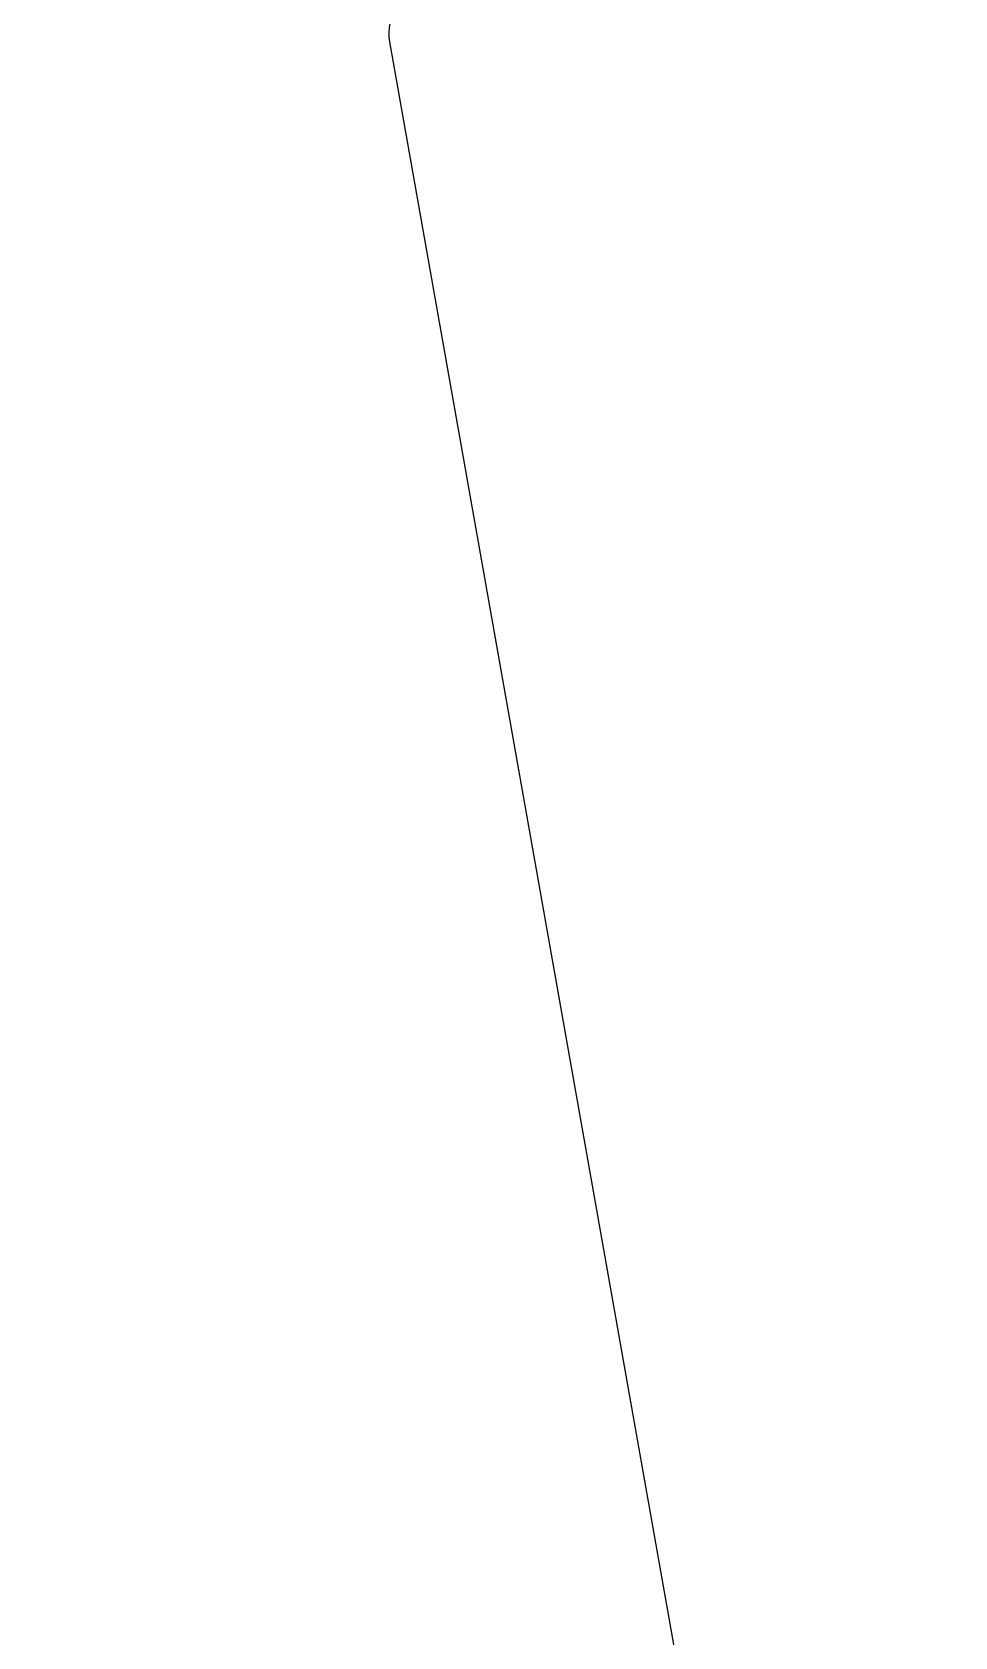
# Model space of a CAD drawing. Header units: millimetres. Extents: x -65527 to 8894748, y -37603 to 223697.
# Drawn here: x -29328.76 to -29325.17, y 101521.78 to 101528.02 of the extents above; entities that cross this region are included whole.
import ezdxf

# ---------------------------------------------------------------- set-up
doc = ezdxf.new("R2010")
doc.units = ezdxf.units.MM
doc.header["$LTSCALE"] = 10
doc.layers.add('Архитектура', color=251, linetype='Continuous')

msp = doc.modelspace()

# ---------------------------------------------------------------- linework, layer by layer
at = {"layer": 'Архитектура', "lineweight": 25, "transparency": 33554684}
msp.add_lwpolyline([(-29327.2209, 101528.1987, 0.4144), (-29327.3691, 101527.9867), (-29326.1137, 101520.9037, 0.430028), (-29325.7573, 101520.6393), (-29325.0371, 101520.767, 0.109814)], format="xyb", dxfattribs=at)
msp.add_lwpolyline([(-29327.2209, 101528.1987, 0.4144), (-29327.3691, 101527.9867), (-29326.1137, 101520.9037, 0.430028), (-29325.7573, 101520.6393), (-29325.0371, 101520.767, 0.109814)], format="xyb", dxfattribs=at)
msp.add_lwpolyline([(-29327.2209, 101528.1987, 0.4144), (-29327.3691, 101527.9867), (-29326.1137, 101520.9037, 0.430028), (-29325.7573, 101520.6393), (-29325.0371, 101520.767, 0.109814)], format="xyb", dxfattribs=at)
msp.add_lwpolyline([(-29327.2209, 101528.1987, 0.4144), (-29327.3691, 101527.9867), (-29326.1137, 101520.9037, 0.430028), (-29325.7573, 101520.6393), (-29325.0371, 101520.767, 0.109814)], format="xyb", dxfattribs=at)
msp.add_lwpolyline([(-29327.2209, 101528.1987, 0.4144), (-29327.3691, 101527.9867), (-29326.1137, 101520.9037, 0.430028), (-29325.7573, 101520.6393), (-29325.0371, 101520.767, 0.109814)], format="xyb", dxfattribs=at)
msp.add_lwpolyline([(-29327.2209, 101528.1987, 0.4144), (-29327.3691, 101527.9867), (-29326.1137, 101520.9037, 0.430028), (-29325.7573, 101520.6393), (-29325.0371, 101520.767, 0.109814)], format="xyb", dxfattribs=at)
msp.add_lwpolyline([(-29327.2209, 101528.1987, 0.4144), (-29327.3691, 101527.9867), (-29326.1137, 101520.9037, 0.430028), (-29325.7573, 101520.6393), (-29325.0371, 101520.767, 0.109814)], format="xyb", dxfattribs=at)
msp.add_lwpolyline([(-29327.2209, 101528.1987, 0.4144), (-29327.3691, 101527.9867), (-29326.1137, 101520.9037, 0.430028), (-29325.7573, 101520.6393), (-29325.0371, 101520.767, 0.109814)], format="xyb", dxfattribs=at)
msp.add_lwpolyline([(-29327.2209, 101528.1987, 0.4144), (-29327.3691, 101527.9867), (-29326.1137, 101520.9037, 0.430028), (-29325.7573, 101520.6393), (-29325.0371, 101520.767, 0.109814)], format="xyb", dxfattribs=at)
msp.add_lwpolyline([(-29327.2209, 101528.1987, 0.4144), (-29327.3691, 101527.9867), (-29326.1137, 101520.9037, 0.430028), (-29325.7573, 101520.6393), (-29325.0371, 101520.767, 0.109814)], format="xyb", dxfattribs=at)
msp.add_lwpolyline([(-29327.2209, 101528.1987, 0.4144), (-29327.3691, 101527.9867), (-29326.1137, 101520.9037, 0.430028), (-29325.7573, 101520.6393), (-29325.0371, 101520.767, 0.109814)], format="xyb", dxfattribs=at)
msp.add_lwpolyline([(-29327.2209, 101528.1987, 0.4144), (-29327.3691, 101527.9867), (-29326.1137, 101520.9037, 0.430028), (-29325.7573, 101520.6393), (-29325.0371, 101520.767, 0.109814)], format="xyb", dxfattribs=at)
msp.add_lwpolyline([(-29327.2209, 101528.1987, 0.4144), (-29327.3691, 101527.9867), (-29326.1137, 101520.9037, 0.430028), (-29325.7573, 101520.6393), (-29325.0371, 101520.767, 0.109814)], format="xyb", dxfattribs=at)
msp.add_lwpolyline([(-29327.2209, 101528.1987, 0.4144), (-29327.3691, 101527.9867), (-29326.1137, 101520.9037, 0.430028), (-29325.7573, 101520.6393), (-29325.0371, 101520.767, 0.109814)], format="xyb", dxfattribs=at)
msp.add_lwpolyline([(-29327.2209, 101528.1987, 0.4144), (-29327.3691, 101527.9867), (-29326.1137, 101520.9037, 0.430028), (-29325.7573, 101520.6393), (-29325.0371, 101520.767, 0.109814)], format="xyb", dxfattribs=at)
msp.add_lwpolyline([(-29327.2209, 101528.1987, 0.4144), (-29327.3691, 101527.9867), (-29326.1137, 101520.9037, 0.430028), (-29325.7573, 101520.6393), (-29325.0371, 101520.767, 0.109814)], format="xyb", dxfattribs=at)
msp.add_lwpolyline([(-29327.2209, 101528.1987, 0.4144), (-29327.3691, 101527.9867), (-29326.1137, 101520.9037, 0.430028), (-29325.7573, 101520.6393), (-29325.0371, 101520.767, 0.109814)], format="xyb", dxfattribs=at)
msp.add_lwpolyline([(-29327.2209, 101528.1987, 0.4144), (-29327.3691, 101527.9867), (-29326.1137, 101520.9037, 0.430028), (-29325.7573, 101520.6393), (-29325.0371, 101520.767, 0.109814)], format="xyb", dxfattribs=at)
msp.add_lwpolyline([(-29327.2209, 101528.1987, 0.4144), (-29327.3691, 101527.9867), (-29326.1137, 101520.9037, 0.430028), (-29325.7573, 101520.6393), (-29325.0371, 101520.767, 0.109814)], format="xyb", dxfattribs=at)
msp.add_lwpolyline([(-29327.2209, 101528.1987, 0.4144), (-29327.3691, 101527.9867), (-29326.1137, 101520.9037, 0.430028), (-29325.7573, 101520.6393), (-29325.0371, 101520.767, 0.109814)], format="xyb", dxfattribs=at)
msp.add_lwpolyline([(-29327.2209, 101528.1987, 0.4144), (-29327.3691, 101527.9867), (-29326.1137, 101520.9037, 0.430028), (-29325.7573, 101520.6393), (-29325.0371, 101520.767, 0.109814)], format="xyb", dxfattribs=at)
msp.add_lwpolyline([(-29327.2209, 101528.1987, 0.4144), (-29327.3691, 101527.9867), (-29326.1137, 101520.9037, 0.430028), (-29325.7573, 101520.6393), (-29325.0371, 101520.767, 0.109814)], format="xyb", dxfattribs=at)
msp.add_lwpolyline([(-29327.2209, 101528.1987, 0.4144), (-29327.3691, 101527.9867), (-29326.1137, 101520.9037, 0.430028), (-29325.7573, 101520.6393), (-29325.0371, 101520.767, 0.109814)], format="xyb", dxfattribs=at)
msp.add_lwpolyline([(-29327.2209, 101528.1987, 0.4144), (-29327.3691, 101527.9867), (-29326.1137, 101520.9037, 0.430028), (-29325.7573, 101520.6393), (-29325.0371, 101520.767, 0.109814)], format="xyb", dxfattribs=at)
msp.add_lwpolyline([(-29327.2209, 101528.1987, 0.4144), (-29327.3691, 101527.9867), (-29326.1137, 101520.9037, 0.430028), (-29325.7573, 101520.6393), (-29325.0371, 101520.767, 0.109814)], format="xyb", dxfattribs=at)
msp.add_lwpolyline([(-29327.2209, 101528.1987, 0.4144), (-29327.3691, 101527.9867), (-29326.1137, 101520.9037, 0.430028), (-29325.7573, 101520.6393), (-29325.0371, 101520.767, 0.109814)], format="xyb", dxfattribs=at)
msp.add_lwpolyline([(-29327.2209, 101528.1987, 0.4144), (-29327.3691, 101527.9867), (-29326.1137, 101520.9037, 0.430028), (-29325.7573, 101520.6393), (-29325.0371, 101520.767, 0.109814)], format="xyb", dxfattribs=at)
msp.add_lwpolyline([(-29327.2209, 101528.1987, 0.4144), (-29327.3691, 101527.9867), (-29326.1137, 101520.9037, 0.430028), (-29325.7573, 101520.6393), (-29325.0371, 101520.767, 0.109814)], format="xyb", dxfattribs=at)
msp.add_lwpolyline([(-29327.2209, 101528.1987, 0.4144), (-29327.3691, 101527.9867), (-29326.1137, 101520.9037, 0.430028), (-29325.7573, 101520.6393), (-29325.0371, 101520.767, 0.109814)], format="xyb", dxfattribs=at)
msp.add_lwpolyline([(-29327.2209, 101528.1987, 0.4144), (-29327.3691, 101527.9867), (-29326.1137, 101520.9037, 0.430028), (-29325.7573, 101520.6393), (-29325.0371, 101520.767, 0.109814)], format="xyb", dxfattribs=at)
msp.add_lwpolyline([(-29327.2209, 101528.1987, 0.4144), (-29327.3691, 101527.9867), (-29326.1137, 101520.9037, 0.430028), (-29325.7573, 101520.6393), (-29325.0371, 101520.767, 0.109814)], format="xyb", dxfattribs=at)
msp.add_lwpolyline([(-29327.2209, 101528.1987, 0.4144), (-29327.3691, 101527.9867), (-29326.1137, 101520.9037, 0.430028), (-29325.7573, 101520.6393), (-29325.0371, 101520.767, 0.109814)], format="xyb", dxfattribs=at)
msp.add_lwpolyline([(-29327.2209, 101528.1987, 0.4144), (-29327.3691, 101527.9867), (-29326.1137, 101520.9037, 0.430028), (-29325.7573, 101520.6393), (-29325.0371, 101520.767, 0.109814)], format="xyb", dxfattribs=at)
msp.add_lwpolyline([(-29327.2209, 101528.1987, 0.4144), (-29327.3691, 101527.9867), (-29326.1137, 101520.9037, 0.430028), (-29325.7573, 101520.6393), (-29325.0371, 101520.767, 0.109814)], format="xyb", dxfattribs=at)
msp.add_lwpolyline([(-29327.2209, 101528.1987, 0.4144), (-29327.3691, 101527.9867), (-29326.1137, 101520.9037, 0.430028), (-29325.7573, 101520.6393), (-29325.0371, 101520.767, 0.109814)], format="xyb", dxfattribs=at)
msp.add_lwpolyline([(-29327.2209, 101528.1987, 0.4144), (-29327.3691, 101527.9867), (-29326.1137, 101520.9037, 0.430028), (-29325.7573, 101520.6393), (-29325.0371, 101520.767, 0.109814)], format="xyb", dxfattribs=at)
msp.add_lwpolyline([(-29327.2209, 101528.1987, 0.4144), (-29327.3691, 101527.9867), (-29326.1137, 101520.9037, 0.430028), (-29325.7573, 101520.6393), (-29325.0371, 101520.767, 0.109814)], format="xyb", dxfattribs=at)
msp.add_lwpolyline([(-29327.2209, 101528.1987, 0.4144), (-29327.3691, 101527.9867), (-29326.1137, 101520.9037, 0.430028), (-29325.7573, 101520.6393), (-29325.0371, 101520.767, 0.109814)], format="xyb", dxfattribs=at)
msp.add_lwpolyline([(-29327.2209, 101528.1987, 0.4144), (-29327.3691, 101527.9867), (-29326.1137, 101520.9037, 0.430028), (-29325.7573, 101520.6393), (-29325.0371, 101520.767, 0.109814)], format="xyb", dxfattribs=at)
msp.add_lwpolyline([(-29327.2209, 101528.1987, 0.4144), (-29327.3691, 101527.9867), (-29326.1137, 101520.9037, 0.430028), (-29325.7573, 101520.6393), (-29325.0371, 101520.767, 0.109814)], format="xyb", dxfattribs=at)
msp.add_lwpolyline([(-29327.2209, 101528.1987, 0.4144), (-29327.3691, 101527.9867), (-29326.1137, 101520.9037, 0.430028), (-29325.7573, 101520.6393), (-29325.0371, 101520.767, 0.109814)], format="xyb", dxfattribs=at)
msp.add_lwpolyline([(-29327.2209, 101528.1987, 0.4144), (-29327.3691, 101527.9867), (-29326.1137, 101520.9037, 0.430028), (-29325.7573, 101520.6393), (-29325.0371, 101520.767, 0.109814)], format="xyb", dxfattribs=at)
msp.add_lwpolyline([(-29327.2209, 101528.1987, 0.4144), (-29327.3691, 101527.9867), (-29326.1137, 101520.9037, 0.430028), (-29325.7573, 101520.6393), (-29325.0371, 101520.767, 0.109814)], format="xyb", dxfattribs=at)
msp.add_lwpolyline([(-29327.2209, 101528.1987, 0.4144), (-29327.3691, 101527.9867), (-29326.1137, 101520.9037, 0.430028), (-29325.7573, 101520.6393), (-29325.0371, 101520.767, 0.109814)], format="xyb", dxfattribs=at)
msp.add_lwpolyline([(-29327.2209, 101528.1987, 0.4144), (-29327.3691, 101527.9867), (-29326.1137, 101520.9037, 0.430028), (-29325.7573, 101520.6393), (-29325.0371, 101520.767, 0.109814)], format="xyb", dxfattribs=at)
msp.add_lwpolyline([(-29327.2209, 101528.1987, 0.4144), (-29327.3691, 101527.9867), (-29326.1137, 101520.9037, 0.430028), (-29325.7573, 101520.6393), (-29325.0371, 101520.767, 0.109814)], format="xyb", dxfattribs=at)
msp.add_lwpolyline([(-29327.2209, 101528.1987, 0.4144), (-29327.3691, 101527.9867), (-29326.1137, 101520.9037, 0.430028), (-29325.7573, 101520.6393), (-29325.0371, 101520.767, 0.109814)], format="xyb", dxfattribs=at)
msp.add_lwpolyline([(-29327.2209, 101528.1987, 0.4144), (-29327.3691, 101527.9867), (-29326.1137, 101520.9037, 0.430028), (-29325.7573, 101520.6393), (-29325.0371, 101520.767, 0.109814)], format="xyb", dxfattribs=at)
msp.add_lwpolyline([(-29327.2209, 101528.1987, 0.4144), (-29327.3691, 101527.9867), (-29326.1137, 101520.9037, 0.430028), (-29325.7573, 101520.6393), (-29325.0371, 101520.767, 0.109814)], format="xyb", dxfattribs=at)
msp.add_lwpolyline([(-29327.2209, 101528.1987, 0.4144), (-29327.3691, 101527.9867), (-29326.1137, 101520.9037, 0.430028), (-29325.7573, 101520.6393), (-29325.0371, 101520.767, 0.109814)], format="xyb", dxfattribs=at)
msp.add_lwpolyline([(-29327.2209, 101528.1987, 0.4144), (-29327.3691, 101527.9867), (-29326.1137, 101520.9037, 0.430028), (-29325.7573, 101520.6393), (-29325.0371, 101520.767, 0.109814)], format="xyb", dxfattribs=at)
msp.add_lwpolyline([(-29327.2209, 101528.1987, 0.4144), (-29327.3691, 101527.9867), (-29326.1137, 101520.9037, 0.430028), (-29325.7573, 101520.6393), (-29325.0371, 101520.767, 0.109814)], format="xyb", dxfattribs=at)
msp.add_lwpolyline([(-29327.2209, 101528.1987, 0.4144), (-29327.3691, 101527.9867), (-29326.1137, 101520.9037, 0.430028), (-29325.7573, 101520.6393), (-29325.0371, 101520.767, 0.109814)], format="xyb", dxfattribs=at)
msp.add_lwpolyline([(-29327.2209, 101528.1987, 0.4144), (-29327.3691, 101527.9867), (-29326.1137, 101520.9037, 0.430028), (-29325.7573, 101520.6393), (-29325.0371, 101520.767, 0.109814)], format="xyb", dxfattribs=at)
msp.add_lwpolyline([(-29327.2209, 101528.1987, 0.4144), (-29327.3691, 101527.9867), (-29326.1137, 101520.9037, 0.430028), (-29325.7573, 101520.6393), (-29325.0371, 101520.767, 0.109814)], format="xyb", dxfattribs=at)
msp.add_lwpolyline([(-29327.2209, 101528.1987, 0.4144), (-29327.3691, 101527.9867), (-29326.1137, 101520.9037, 0.430028), (-29325.7573, 101520.6393), (-29325.0371, 101520.767, 0.109814)], format="xyb", dxfattribs=at)
msp.add_lwpolyline([(-29327.2209, 101528.1987, 0.4144), (-29327.3691, 101527.9867), (-29326.1137, 101520.9037, 0.430028), (-29325.7573, 101520.6393), (-29325.0371, 101520.767, 0.109814)], format="xyb", dxfattribs=at)
msp.add_lwpolyline([(-29327.2209, 101528.1987, 0.4144), (-29327.3691, 101527.9867), (-29326.1137, 101520.9037, 0.430028), (-29325.7573, 101520.6393), (-29325.0371, 101520.767, 0.109814)], format="xyb", dxfattribs=at)
msp.add_lwpolyline([(-29327.2209, 101528.1987, 0.4144), (-29327.3691, 101527.9867), (-29326.1137, 101520.9037, 0.430028), (-29325.7573, 101520.6393), (-29325.0371, 101520.767, 0.109814)], format="xyb", dxfattribs=at)
msp.add_lwpolyline([(-29327.2209, 101528.1987, 0.4144), (-29327.3691, 101527.9867), (-29326.1137, 101520.9037, 0.430028), (-29325.7573, 101520.6393), (-29325.0371, 101520.767, 0.109814)], format="xyb", dxfattribs=at)
msp.add_lwpolyline([(-29327.2209, 101528.1987, 0.4144), (-29327.3691, 101527.9867), (-29326.1137, 101520.9037, 0.430028), (-29325.7573, 101520.6393), (-29325.0371, 101520.767, 0.109814)], format="xyb", dxfattribs=at)
msp.add_lwpolyline([(-29327.2209, 101528.1987, 0.4144), (-29327.3691, 101527.9867), (-29326.1137, 101520.9037, 0.430028), (-29325.7573, 101520.6393), (-29325.0371, 101520.767, 0.109814)], format="xyb", dxfattribs=at)
msp.add_lwpolyline([(-29327.2209, 101528.1987, 0.4144), (-29327.3691, 101527.9867), (-29326.1137, 101520.9037, 0.430028), (-29325.7573, 101520.6393), (-29325.0371, 101520.767, 0.109814)], format="xyb", dxfattribs=at)
msp.add_lwpolyline([(-29327.2209, 101528.1987, 0.4144), (-29327.3691, 101527.9867), (-29326.1137, 101520.9037, 0.430028), (-29325.7573, 101520.6393), (-29325.0371, 101520.767, 0.109814)], format="xyb", dxfattribs=at)
msp.add_lwpolyline([(-29327.2209, 101528.1987, 0.4144), (-29327.3691, 101527.9867), (-29326.1137, 101520.9037, 0.430028), (-29325.7573, 101520.6393), (-29325.0371, 101520.767, 0.109814)], format="xyb", dxfattribs=at)
msp.add_lwpolyline([(-29327.2209, 101528.1987, 0.4144), (-29327.3691, 101527.9867), (-29326.1137, 101520.9037, 0.430028), (-29325.7573, 101520.6393), (-29325.0371, 101520.767, 0.109814)], format="xyb", dxfattribs=at)
msp.add_lwpolyline([(-29327.2209, 101528.1987, 0.4144), (-29327.3691, 101527.9867), (-29326.1137, 101520.9037, 0.430028), (-29325.7573, 101520.6393), (-29325.0371, 101520.767, 0.109814)], format="xyb", dxfattribs=at)
msp.add_lwpolyline([(-29327.2209, 101528.1987, 0.4144), (-29327.3691, 101527.9867), (-29326.1137, 101520.9037, 0.430028), (-29325.7573, 101520.6393), (-29325.0371, 101520.767, 0.109814)], format="xyb", dxfattribs=at)
msp.add_lwpolyline([(-29327.2209, 101528.1987, 0.4144), (-29327.3691, 101527.9867), (-29326.1137, 101520.9037, 0.430028), (-29325.7573, 101520.6393), (-29325.0371, 101520.767, 0.109814)], format="xyb", dxfattribs=at)
msp.add_lwpolyline([(-29327.2209, 101528.1987, 0.4144), (-29327.3691, 101527.9867), (-29326.1137, 101520.9037, 0.430028), (-29325.7573, 101520.6393), (-29325.0371, 101520.767, 0.109814)], format="xyb", dxfattribs=at)
msp.add_lwpolyline([(-29327.2209, 101528.1987, 0.4144), (-29327.3691, 101527.9867), (-29326.1137, 101520.9037, 0.430028), (-29325.7573, 101520.6393), (-29325.0371, 101520.767, 0.109814)], format="xyb", dxfattribs=at)
msp.add_lwpolyline([(-29327.2209, 101528.1987, 0.4144), (-29327.3691, 101527.9867), (-29326.1137, 101520.9037, 0.430028), (-29325.7573, 101520.6393), (-29325.0371, 101520.767, 0.109814)], format="xyb", dxfattribs=at)
msp.add_lwpolyline([(-29327.2209, 101528.1987, 0.4144), (-29327.3691, 101527.9867), (-29326.1137, 101520.9037, 0.430028), (-29325.7573, 101520.6393), (-29325.0371, 101520.767, 0.109814)], format="xyb", dxfattribs=at)
msp.add_lwpolyline([(-29327.2209, 101528.1987, 0.4144), (-29327.3691, 101527.9867), (-29326.1137, 101520.9037, 0.430028), (-29325.7573, 101520.6393), (-29325.0371, 101520.767, 0.109814)], format="xyb", dxfattribs=at)
msp.add_lwpolyline([(-29327.2209, 101528.1987, 0.4144), (-29327.3691, 101527.9867), (-29326.1137, 101520.9037, 0.430028), (-29325.7573, 101520.6393), (-29325.0371, 101520.767, 0.109814)], format="xyb", dxfattribs=at)
msp.add_lwpolyline([(-29327.2209, 101528.1987, 0.4144), (-29327.3691, 101527.9867), (-29326.1137, 101520.9037, 0.430028), (-29325.7573, 101520.6393), (-29325.0371, 101520.767, 0.109814)], format="xyb", dxfattribs=at)
msp.add_lwpolyline([(-29327.2209, 101528.1987, 0.4144), (-29327.3691, 101527.9867), (-29326.1137, 101520.9037, 0.430028), (-29325.7573, 101520.6393), (-29325.0371, 101520.767, 0.109814)], format="xyb", dxfattribs=at)
msp.add_lwpolyline([(-29327.2209, 101528.1987, 0.4144), (-29327.3691, 101527.9867), (-29326.1137, 101520.9037, 0.430028), (-29325.7573, 101520.6393), (-29325.0371, 101520.767, 0.109814)], format="xyb", dxfattribs=at)
msp.add_lwpolyline([(-29327.2209, 101528.1987, 0.4144), (-29327.3691, 101527.9867), (-29326.1137, 101520.9037, 0.430028), (-29325.7573, 101520.6393), (-29325.0371, 101520.767, 0.109814)], format="xyb", dxfattribs=at)
msp.add_lwpolyline([(-29327.2209, 101528.1987, 0.4144), (-29327.3691, 101527.9867), (-29326.1137, 101520.9037, 0.430028), (-29325.7573, 101520.6393), (-29325.0371, 101520.767, 0.109814)], format="xyb", dxfattribs=at)
msp.add_lwpolyline([(-29327.2209, 101528.1987, 0.4144), (-29327.3691, 101527.9867), (-29326.1137, 101520.9037, 0.430028), (-29325.7573, 101520.6393), (-29325.0371, 101520.767, 0.109814)], format="xyb", dxfattribs=at)
msp.add_lwpolyline([(-29327.2209, 101528.1987, 0.4144), (-29327.3691, 101527.9867), (-29326.1137, 101520.9037, 0.430028), (-29325.7573, 101520.6393), (-29325.0371, 101520.767, 0.109814)], format="xyb", dxfattribs=at)
msp.add_lwpolyline([(-29327.2209, 101528.1987, 0.4144), (-29327.3691, 101527.9867), (-29326.1137, 101520.9037, 0.430028), (-29325.7573, 101520.6393), (-29325.0371, 101520.767, 0.109814)], format="xyb", dxfattribs=at)
msp.add_lwpolyline([(-29327.2209, 101528.1987, 0.4144), (-29327.3691, 101527.9867), (-29326.1137, 101520.9037, 0.430028), (-29325.7573, 101520.6393), (-29325.0371, 101520.767, 0.109814)], format="xyb", dxfattribs=at)
msp.add_lwpolyline([(-29327.2209, 101528.1987, 0.4144), (-29327.3691, 101527.9867), (-29326.1137, 101520.9037, 0.430028), (-29325.7573, 101520.6393), (-29325.0371, 101520.767, 0.109814)], format="xyb", dxfattribs=at)
msp.add_lwpolyline([(-29327.2209, 101528.1987, 0.4144), (-29327.3691, 101527.9867), (-29326.1137, 101520.9037, 0.430028), (-29325.7573, 101520.6393), (-29325.0371, 101520.767, 0.109814)], format="xyb", dxfattribs=at)
msp.add_lwpolyline([(-29327.2209, 101528.1987, 0.4144), (-29327.3691, 101527.9867), (-29326.1137, 101520.9037, 0.430028), (-29325.7573, 101520.6393), (-29325.0371, 101520.767, 0.109814)], format="xyb", dxfattribs=at)
msp.add_lwpolyline([(-29327.2209, 101528.1987, 0.4144), (-29327.3691, 101527.9867), (-29326.1137, 101520.9037, 0.430028), (-29325.7573, 101520.6393), (-29325.0371, 101520.767, 0.109814)], format="xyb", dxfattribs=at)
msp.add_lwpolyline([(-29327.2209, 101528.1987, 0.4144), (-29327.3691, 101527.9867), (-29326.1137, 101520.9037, 0.430028), (-29325.7573, 101520.6393), (-29325.0371, 101520.767, 0.109814)], format="xyb", dxfattribs=at)
msp.add_lwpolyline([(-29327.2209, 101528.1987, 0.4144), (-29327.3691, 101527.9867), (-29326.1137, 101520.9037, 0.430028), (-29325.7573, 101520.6393), (-29325.0371, 101520.767, 0.109814)], format="xyb", dxfattribs=at)
msp.add_lwpolyline([(-29327.2209, 101528.1987, 0.4144), (-29327.3691, 101527.9867), (-29326.1137, 101520.9037, 0.430028), (-29325.7573, 101520.6393), (-29325.0371, 101520.767, 0.109814)], format="xyb", dxfattribs=at)
msp.add_lwpolyline([(-29327.2209, 101528.1987, 0.4144), (-29327.3691, 101527.9867), (-29326.1137, 101520.9037, 0.430028), (-29325.7573, 101520.6393), (-29325.0371, 101520.767, 0.109814)], format="xyb", dxfattribs=at)
msp.add_lwpolyline([(-29327.2209, 101528.1987, 0.4144), (-29327.3691, 101527.9867), (-29326.1137, 101520.9037, 0.430028), (-29325.7573, 101520.6393), (-29325.0371, 101520.767, 0.109814)], format="xyb", dxfattribs=at)
msp.add_lwpolyline([(-29327.2209, 101528.1987, 0.4144), (-29327.3691, 101527.9867), (-29326.1137, 101520.9037, 0.430028), (-29325.7573, 101520.6393), (-29325.0371, 101520.767, 0.109814)], format="xyb", dxfattribs=at)
msp.add_lwpolyline([(-29327.2209, 101528.1987, 0.4144), (-29327.3691, 101527.9867), (-29326.1137, 101520.9037, 0.430028), (-29325.7573, 101520.6393), (-29325.0371, 101520.767, 0.109814)], format="xyb", dxfattribs=at)
msp.add_lwpolyline([(-29327.2209, 101528.1987, 0.4144), (-29327.3691, 101527.9867), (-29326.1137, 101520.9037, 0.430028), (-29325.7573, 101520.6393), (-29325.0371, 101520.767, 0.109814)], format="xyb", dxfattribs=at)
msp.add_lwpolyline([(-29327.2209, 101528.1987, 0.4144), (-29327.3691, 101527.9867), (-29326.1137, 101520.9037, 0.430028), (-29325.7573, 101520.6393), (-29325.0371, 101520.767, 0.109814)], format="xyb", dxfattribs=at)
msp.add_lwpolyline([(-29327.2209, 101528.1987, 0.4144), (-29327.3691, 101527.9867), (-29326.1137, 101520.9037, 0.430028), (-29325.7573, 101520.6393), (-29325.0371, 101520.767, 0.109814)], format="xyb", dxfattribs=at)
msp.add_lwpolyline([(-29327.2209, 101528.1987, 0.4144), (-29327.3691, 101527.9867), (-29326.1137, 101520.9037, 0.430028), (-29325.7573, 101520.6393), (-29325.0371, 101520.767, 0.109814)], format="xyb", dxfattribs=at)
msp.add_lwpolyline([(-29327.2209, 101528.1987, 0.4144), (-29327.3691, 101527.9867), (-29326.1137, 101520.9037, 0.430028), (-29325.7573, 101520.6393), (-29325.0371, 101520.767, 0.109814)], format="xyb", dxfattribs=at)
msp.add_lwpolyline([(-29327.2209, 101528.1987, 0.4144), (-29327.3691, 101527.9867), (-29326.1137, 101520.9037, 0.430028), (-29325.7573, 101520.6393), (-29325.0371, 101520.767, 0.109814)], format="xyb", dxfattribs=at)
msp.add_lwpolyline([(-29327.2209, 101528.1987, 0.4144), (-29327.3691, 101527.9867), (-29326.1137, 101520.9037, 0.430028), (-29325.7573, 101520.6393), (-29325.0371, 101520.767, 0.109814)], format="xyb", dxfattribs=at)
msp.add_lwpolyline([(-29327.2209, 101528.1987, 0.4144), (-29327.3691, 101527.9867), (-29326.1137, 101520.9037, 0.430028), (-29325.7573, 101520.6393), (-29325.0371, 101520.767, 0.109814)], format="xyb", dxfattribs=at)
msp.add_lwpolyline([(-29327.2209, 101528.1987, 0.4144), (-29327.3691, 101527.9867), (-29326.1137, 101520.9037, 0.430028), (-29325.7573, 101520.6393), (-29325.0371, 101520.767, 0.109814)], format="xyb", dxfattribs=at)
msp.add_lwpolyline([(-29327.2209, 101528.1987, 0.4144), (-29327.3691, 101527.9867), (-29326.1137, 101520.9037, 0.430028), (-29325.7573, 101520.6393), (-29325.0371, 101520.767, 0.109814)], format="xyb", dxfattribs=at)
msp.add_lwpolyline([(-29327.2209, 101528.1987, 0.4144), (-29327.3691, 101527.9867), (-29326.1137, 101520.9037, 0.430028), (-29325.7573, 101520.6393), (-29325.0371, 101520.767, 0.109814)], format="xyb", dxfattribs=at)
msp.add_lwpolyline([(-29327.2209, 101528.1987, 0.4144), (-29327.3691, 101527.9867), (-29326.1137, 101520.9037, 0.430028), (-29325.7573, 101520.6393), (-29325.0371, 101520.767, 0.109814)], format="xyb", dxfattribs=at)
msp.add_lwpolyline([(-29327.2209, 101528.1987, 0.4144), (-29327.3691, 101527.9867), (-29326.1137, 101520.9037, 0.430028), (-29325.7573, 101520.6393), (-29325.0371, 101520.767, 0.109814)], format="xyb", dxfattribs=at)
msp.add_lwpolyline([(-29327.2209, 101528.1987, 0.4144), (-29327.3691, 101527.9867), (-29326.1137, 101520.9037, 0.430028), (-29325.7573, 101520.6393), (-29325.0371, 101520.767, 0.109814)], format="xyb", dxfattribs=at)
msp.add_lwpolyline([(-29327.2209, 101528.1987, 0.4144), (-29327.3691, 101527.9867), (-29326.1137, 101520.9037, 0.430028), (-29325.7573, 101520.6393), (-29325.0371, 101520.767, 0.109814)], format="xyb", dxfattribs=at)
msp.add_lwpolyline([(-29327.2209, 101528.1987, 0.4144), (-29327.3691, 101527.9867), (-29326.1137, 101520.9037, 0.430028), (-29325.7573, 101520.6393), (-29325.0371, 101520.767, 0.109814)], format="xyb", dxfattribs=at)
msp.add_lwpolyline([(-29327.2209, 101528.1987, 0.4144), (-29327.3691, 101527.9867), (-29326.1137, 101520.9037, 0.430028), (-29325.7573, 101520.6393), (-29325.0371, 101520.767, 0.109814)], format="xyb", dxfattribs=at)
msp.add_lwpolyline([(-29327.2209, 101528.1987, 0.4144), (-29327.3691, 101527.9867), (-29326.1137, 101520.9037, 0.430028), (-29325.7573, 101520.6393), (-29325.0371, 101520.767, 0.109814)], format="xyb", dxfattribs=at)
msp.add_lwpolyline([(-29327.2209, 101528.1987, 0.4144), (-29327.3691, 101527.9867), (-29326.1137, 101520.9037, 0.430028), (-29325.7573, 101520.6393), (-29325.0371, 101520.767, 0.109814)], format="xyb", dxfattribs=at)
msp.add_lwpolyline([(-29327.2209, 101528.1987, 0.4144), (-29327.3691, 101527.9867), (-29326.1137, 101520.9037, 0.430028), (-29325.7573, 101520.6393), (-29325.0371, 101520.767, 0.109814)], format="xyb", dxfattribs=at)
msp.add_lwpolyline([(-29327.2209, 101528.1987, 0.4144), (-29327.3691, 101527.9867), (-29326.1137, 101520.9037, 0.430028), (-29325.7573, 101520.6393), (-29325.0371, 101520.767, 0.109814)], format="xyb", dxfattribs=at)
msp.add_lwpolyline([(-29327.2209, 101528.1987, 0.4144), (-29327.3691, 101527.9867), (-29326.1137, 101520.9037, 0.430028), (-29325.7573, 101520.6393), (-29325.0371, 101520.767, 0.109814)], format="xyb", dxfattribs=at)
msp.add_lwpolyline([(-29327.2209, 101528.1987, 0.4144), (-29327.3691, 101527.9867), (-29326.1137, 101520.9037, 0.430028), (-29325.7573, 101520.6393), (-29325.0371, 101520.767, 0.109814)], format="xyb", dxfattribs=at)
msp.add_lwpolyline([(-29327.2209, 101528.1987, 0.4144), (-29327.3691, 101527.9867), (-29326.1137, 101520.9037, 0.430028), (-29325.7573, 101520.6393), (-29325.0371, 101520.767, 0.109814)], format="xyb", dxfattribs=at)
msp.add_lwpolyline([(-29327.2209, 101528.1987, 0.4144), (-29327.3691, 101527.9867), (-29326.1137, 101520.9037, 0.430028), (-29325.7573, 101520.6393), (-29325.0371, 101520.767, 0.109814)], format="xyb", dxfattribs=at)
msp.add_lwpolyline([(-29327.2209, 101528.1987, 0.4144), (-29327.3691, 101527.9867), (-29326.1137, 101520.9037, 0.430028), (-29325.7573, 101520.6393), (-29325.0371, 101520.767, 0.109814)], format="xyb", dxfattribs=at)
msp.add_lwpolyline([(-29327.2209, 101528.1987, 0.4144), (-29327.3691, 101527.9867), (-29326.1137, 101520.9037, 0.430028), (-29325.7573, 101520.6393), (-29325.0371, 101520.767, 0.109814)], format="xyb", dxfattribs=at)
msp.add_lwpolyline([(-29327.2209, 101528.1987, 0.4144), (-29327.3691, 101527.9867), (-29326.1137, 101520.9037, 0.430028), (-29325.7573, 101520.6393), (-29325.0371, 101520.767, 0.109814)], format="xyb", dxfattribs=at)
msp.add_lwpolyline([(-29327.2209, 101528.1987, 0.4144), (-29327.3691, 101527.9867), (-29326.1137, 101520.9037, 0.430028), (-29325.7573, 101520.6393), (-29325.0371, 101520.767, 0.109814)], format="xyb", dxfattribs=at)
msp.add_lwpolyline([(-29327.2209, 101528.1987, 0.4144), (-29327.3691, 101527.9867), (-29326.1137, 101520.9037, 0.430028), (-29325.7573, 101520.6393), (-29325.0371, 101520.767, 0.109814)], format="xyb", dxfattribs=at)
msp.add_lwpolyline([(-29327.2209, 101528.1987, 0.4144), (-29327.3691, 101527.9867), (-29326.1137, 101520.9037, 0.430028), (-29325.7573, 101520.6393), (-29325.0371, 101520.767, 0.109814)], format="xyb", dxfattribs=at)
msp.add_lwpolyline([(-29327.2209, 101528.1987, 0.4144), (-29327.3691, 101527.9867), (-29326.1137, 101520.9037, 0.430028), (-29325.7573, 101520.6393), (-29325.0371, 101520.767, 0.109814)], format="xyb", dxfattribs=at)
msp.add_lwpolyline([(-29327.2209, 101528.1987, 0.4144), (-29327.3691, 101527.9867), (-29326.1137, 101520.9037, 0.430028), (-29325.7573, 101520.6393), (-29325.0371, 101520.767, 0.109814)], format="xyb", dxfattribs=at)
msp.add_lwpolyline([(-29327.2209, 101528.1987, 0.4144), (-29327.3691, 101527.9867), (-29326.1137, 101520.9037, 0.430028), (-29325.7573, 101520.6393), (-29325.0371, 101520.767, 0.109814)], format="xyb", dxfattribs=at)
msp.add_lwpolyline([(-29327.2209, 101528.1987, 0.4144), (-29327.3691, 101527.9867), (-29326.1137, 101520.9037, 0.430028), (-29325.7573, 101520.6393), (-29325.0371, 101520.767, 0.109814)], format="xyb", dxfattribs=at)
msp.add_lwpolyline([(-29327.2209, 101528.1987, 0.4144), (-29327.3691, 101527.9867), (-29326.1137, 101520.9037, 0.430028), (-29325.7573, 101520.6393), (-29325.0371, 101520.767, 0.109814)], format="xyb", dxfattribs=at)
msp.add_lwpolyline([(-29327.2209, 101528.1987, 0.4144), (-29327.3691, 101527.9867), (-29326.1137, 101520.9037, 0.430028), (-29325.7573, 101520.6393), (-29325.0371, 101520.767, 0.109814)], format="xyb", dxfattribs=at)
msp.add_lwpolyline([(-29327.2209, 101528.1987, 0.4144), (-29327.3691, 101527.9867), (-29326.1137, 101520.9037, 0.430028), (-29325.7573, 101520.6393), (-29325.0371, 101520.767, 0.109814)], format="xyb", dxfattribs=at)
msp.add_lwpolyline([(-29327.2209, 101528.1987, 0.4144), (-29327.3691, 101527.9867), (-29326.1137, 101520.9037, 0.430028), (-29325.7573, 101520.6393), (-29325.0371, 101520.767, 0.109814)], format="xyb", dxfattribs=at)
msp.add_lwpolyline([(-29327.2209, 101528.1987, 0.4144), (-29327.3691, 101527.9867), (-29326.1137, 101520.9037, 0.430028), (-29325.7573, 101520.6393), (-29325.0371, 101520.767, 0.109814)], format="xyb", dxfattribs=at)
msp.add_lwpolyline([(-29327.2209, 101528.1987, 0.4144), (-29327.3691, 101527.9867), (-29326.1137, 101520.9037, 0.430028), (-29325.7573, 101520.6393), (-29325.0371, 101520.767, 0.109814)], format="xyb", dxfattribs=at)
msp.add_lwpolyline([(-29327.2209, 101528.1987, 0.4144), (-29327.3691, 101527.9867), (-29326.1137, 101520.9037, 0.430028), (-29325.7573, 101520.6393), (-29325.0371, 101520.767, 0.109814)], format="xyb", dxfattribs=at)
msp.add_lwpolyline([(-29327.2209, 101528.1987, 0.4144), (-29327.3691, 101527.9867), (-29326.1137, 101520.9037, 0.430028), (-29325.7573, 101520.6393), (-29325.0371, 101520.767, 0.109814)], format="xyb", dxfattribs=at)
msp.add_lwpolyline([(-29327.2209, 101528.1987, 0.4144), (-29327.3691, 101527.9867), (-29326.1137, 101520.9037, 0.430028), (-29325.7573, 101520.6393), (-29325.0371, 101520.767, 0.109814)], format="xyb", dxfattribs=at)
msp.add_lwpolyline([(-29327.2209, 101528.1987, 0.4144), (-29327.3691, 101527.9867), (-29326.1137, 101520.9037, 0.430028), (-29325.7573, 101520.6393), (-29325.0371, 101520.767, 0.109814)], format="xyb", dxfattribs=at)
msp.add_lwpolyline([(-29327.2209, 101528.1987, 0.4144), (-29327.3691, 101527.9867), (-29326.1137, 101520.9037, 0.430028), (-29325.7573, 101520.6393), (-29325.0371, 101520.767, 0.109814)], format="xyb", dxfattribs=at)
msp.add_lwpolyline([(-29327.2209, 101528.1987, 0.4144), (-29327.3691, 101527.9867), (-29326.1137, 101520.9037, 0.430028), (-29325.7573, 101520.6393), (-29325.0371, 101520.767, 0.109814)], format="xyb", dxfattribs=at)
msp.add_lwpolyline([(-29327.2209, 101528.1987, 0.4144), (-29327.3691, 101527.9867), (-29326.1137, 101520.9037, 0.430028), (-29325.7573, 101520.6393), (-29325.0371, 101520.767, 0.109814)], format="xyb", dxfattribs=at)
msp.add_lwpolyline([(-29327.2209, 101528.1987, 0.4144), (-29327.3691, 101527.9867), (-29326.1137, 101520.9037, 0.430028), (-29325.7573, 101520.6393), (-29325.0371, 101520.767, 0.109814)], format="xyb", dxfattribs=at)
msp.add_lwpolyline([(-29327.2209, 101528.1987, 0.4144), (-29327.3691, 101527.9867), (-29326.1137, 101520.9037, 0.430028), (-29325.7573, 101520.6393), (-29325.0371, 101520.767, 0.109814)], format="xyb", dxfattribs=at)
msp.add_lwpolyline([(-29327.2209, 101528.1987, 0.4144), (-29327.3691, 101527.9867), (-29326.1137, 101520.9037, 0.430028), (-29325.7573, 101520.6393), (-29325.0371, 101520.767, 0.109814)], format="xyb", dxfattribs=at)
msp.add_lwpolyline([(-29327.2209, 101528.1987, 0.4144), (-29327.3691, 101527.9867), (-29326.1137, 101520.9037, 0.430028), (-29325.7573, 101520.6393), (-29325.0371, 101520.767, 0.109814)], format="xyb", dxfattribs=at)
msp.add_lwpolyline([(-29327.2209, 101528.1987, 0.4144), (-29327.3691, 101527.9867), (-29326.1137, 101520.9037, 0.430028), (-29325.7573, 101520.6393), (-29325.0371, 101520.767, 0.109814)], format="xyb", dxfattribs=at)
msp.add_lwpolyline([(-29327.2209, 101528.1987, 0.4144), (-29327.3691, 101527.9867), (-29326.1137, 101520.9037, 0.430028), (-29325.7573, 101520.6393), (-29325.0371, 101520.767, 0.109814)], format="xyb", dxfattribs=at)
msp.add_lwpolyline([(-29327.2209, 101528.1987, 0.4144), (-29327.3691, 101527.9867), (-29326.1137, 101520.9037, 0.430028), (-29325.7573, 101520.6393), (-29325.0371, 101520.767, 0.109814)], format="xyb", dxfattribs=at)
msp.add_lwpolyline([(-29327.2209, 101528.1987, 0.4144), (-29327.3691, 101527.9867), (-29326.1137, 101520.9037, 0.430028), (-29325.7573, 101520.6393), (-29325.0371, 101520.767, 0.109814)], format="xyb", dxfattribs=at)
msp.add_lwpolyline([(-29327.2209, 101528.1987, 0.4144), (-29327.3691, 101527.9867), (-29326.1137, 101520.9037, 0.430028), (-29325.7573, 101520.6393), (-29325.0371, 101520.767, 0.109814)], format="xyb", dxfattribs=at)
msp.add_lwpolyline([(-29327.2209, 101528.1987, 0.4144), (-29327.3691, 101527.9867), (-29326.1137, 101520.9037, 0.430028), (-29325.7573, 101520.6393), (-29325.0371, 101520.767, 0.109814)], format="xyb", dxfattribs=at)
msp.add_lwpolyline([(-29327.2209, 101528.1987, 0.4144), (-29327.3691, 101527.9867), (-29326.1137, 101520.9037, 0.430028), (-29325.7573, 101520.6393), (-29325.0371, 101520.767, 0.109814)], format="xyb", dxfattribs=at)
msp.add_lwpolyline([(-29327.2209, 101528.1987, 0.4144), (-29327.3691, 101527.9867), (-29326.1137, 101520.9037, 0.430028), (-29325.7573, 101520.6393), (-29325.0371, 101520.767, 0.109814)], format="xyb", dxfattribs=at)
msp.add_lwpolyline([(-29327.2209, 101528.1987, 0.4144), (-29327.3691, 101527.9867), (-29326.1137, 101520.9037, 0.430028), (-29325.7573, 101520.6393), (-29325.0371, 101520.767, 0.109814)], format="xyb", dxfattribs=at)
msp.add_lwpolyline([(-29327.2209, 101528.1987, 0.4144), (-29327.3691, 101527.9867), (-29326.1137, 101520.9037, 0.430028), (-29325.7573, 101520.6393), (-29325.0371, 101520.767, 0.109814)], format="xyb", dxfattribs=at)
msp.add_lwpolyline([(-29327.2209, 101528.1987, 0.4144), (-29327.3691, 101527.9867), (-29326.1137, 101520.9037, 0.430028), (-29325.7573, 101520.6393), (-29325.0371, 101520.767, 0.109814)], format="xyb", dxfattribs=at)
msp.add_lwpolyline([(-29327.2209, 101528.1987, 0.4144), (-29327.3691, 101527.9867), (-29326.1137, 101520.9037, 0.430028), (-29325.7573, 101520.6393), (-29325.0371, 101520.767, 0.109814)], format="xyb", dxfattribs=at)
msp.add_lwpolyline([(-29327.2209, 101528.1987, 0.4144), (-29327.3691, 101527.9867), (-29326.1137, 101520.9037, 0.430028), (-29325.7573, 101520.6393), (-29325.0371, 101520.767, 0.109814)], format="xyb", dxfattribs=at)
msp.add_lwpolyline([(-29327.2209, 101528.1987, 0.4144), (-29327.3691, 101527.9867), (-29326.1137, 101520.9037, 0.430028), (-29325.7573, 101520.6393), (-29325.0371, 101520.767, 0.109814)], format="xyb", dxfattribs=at)
msp.add_lwpolyline([(-29327.2209, 101528.1987, 0.4144), (-29327.3691, 101527.9867), (-29326.1137, 101520.9037, 0.430028), (-29325.7573, 101520.6393), (-29325.0371, 101520.767, 0.109814)], format="xyb", dxfattribs=at)
msp.add_lwpolyline([(-29327.2209, 101528.1987, 0.4144), (-29327.3691, 101527.9867), (-29326.1137, 101520.9037, 0.430028), (-29325.7573, 101520.6393), (-29325.0371, 101520.767, 0.109814)], format="xyb", dxfattribs=at)
msp.add_lwpolyline([(-29327.2209, 101528.1987, 0.4144), (-29327.3691, 101527.9867), (-29326.1137, 101520.9037, 0.430028), (-29325.7573, 101520.6393), (-29325.0371, 101520.767, 0.109814)], format="xyb", dxfattribs=at)
msp.add_lwpolyline([(-29327.2209, 101528.1987, 0.4144), (-29327.3691, 101527.9867), (-29326.1137, 101520.9037, 0.430028), (-29325.7573, 101520.6393), (-29325.0371, 101520.767, 0.109814)], format="xyb", dxfattribs=at)
msp.add_lwpolyline([(-29327.2209, 101528.1987, 0.4144), (-29327.3691, 101527.9867), (-29326.1137, 101520.9037, 0.430028), (-29325.7573, 101520.6393), (-29325.0371, 101520.767, 0.109814)], format="xyb", dxfattribs=at)
msp.add_lwpolyline([(-29327.2209, 101528.1987, 0.4144), (-29327.3691, 101527.9867), (-29326.1137, 101520.9037, 0.430028), (-29325.7573, 101520.6393), (-29325.0371, 101520.767, 0.109814)], format="xyb", dxfattribs=at)
msp.add_lwpolyline([(-29327.2209, 101528.1987, 0.4144), (-29327.3691, 101527.9867), (-29326.1137, 101520.9037, 0.430028), (-29325.7573, 101520.6393), (-29325.0371, 101520.767, 0.109814)], format="xyb", dxfattribs=at)
msp.add_lwpolyline([(-29327.3691, 101527.9867), (-29327.3691, 101527.9867)], dxfattribs=at)
msp.add_lwpolyline([(-29327.3691, 101527.9867), (-29327.3691, 101527.9867)], dxfattribs=at)
msp.add_lwpolyline([(-29327.3691, 101527.9867), (-29327.3691, 101527.9867)], dxfattribs=at)
msp.add_lwpolyline([(-29327.3691, 101527.9867), (-29327.3691, 101527.9867)], dxfattribs=at)
msp.add_lwpolyline([(-29327.3691, 101527.9867), (-29327.3691, 101527.9867)], dxfattribs=at)
msp.add_lwpolyline([(-29327.3691, 101527.9867), (-29327.3691, 101527.9867)], dxfattribs=at)
msp.add_lwpolyline([(-29327.3691, 101527.9867), (-29327.3691, 101527.9867)], dxfattribs=at)
msp.add_lwpolyline([(-29327.3691, 101527.9867), (-29327.3691, 101527.9867)], dxfattribs=at)
msp.add_lwpolyline([(-29327.3691, 101527.9867), (-29327.3691, 101527.9867)], dxfattribs=at)
msp.add_lwpolyline([(-29327.3691, 101527.9867), (-29327.3691, 101527.9867)], dxfattribs=at)
msp.add_lwpolyline([(-29327.3691, 101527.9867), (-29327.3691, 101527.9867)], dxfattribs=at)
msp.add_lwpolyline([(-29327.3691, 101527.9867), (-29327.3691, 101527.9867)], dxfattribs=at)
msp.add_lwpolyline([(-29327.3691, 101527.9867), (-29327.3691, 101527.9867)], dxfattribs=at)
msp.add_lwpolyline([(-29327.3691, 101527.9867), (-29327.3691, 101527.9867)], dxfattribs=at)
msp.add_lwpolyline([(-29327.3691, 101527.9867), (-29327.3691, 101527.9867)], dxfattribs=at)
msp.add_lwpolyline([(-29327.3691, 101527.9867), (-29327.3691, 101527.9867)], dxfattribs=at)
msp.add_lwpolyline([(-29327.3691, 101527.9867), (-29327.3691, 101527.9867)], dxfattribs=at)
msp.add_lwpolyline([(-29327.3691, 101527.9867), (-29327.3691, 101527.9867)], dxfattribs=at)
msp.add_lwpolyline([(-29327.3691, 101527.9867), (-29327.3691, 101527.9867)], dxfattribs=at)
msp.add_lwpolyline([(-29327.3691, 101527.9867), (-29327.3691, 101527.9867)], dxfattribs=at)
msp.add_lwpolyline([(-29327.3691, 101527.9867), (-29327.3691, 101527.9867)], dxfattribs=at)
msp.add_lwpolyline([(-29327.3691, 101527.9867), (-29327.3691, 101527.9867)], dxfattribs=at)
msp.add_lwpolyline([(-29327.3691, 101527.9867), (-29327.3691, 101527.9867)], dxfattribs=at)
msp.add_lwpolyline([(-29327.3691, 101527.9867), (-29327.3691, 101527.9867)], dxfattribs=at)
msp.add_lwpolyline([(-29327.3691, 101527.9867), (-29327.3691, 101527.9867)], dxfattribs=at)
msp.add_lwpolyline([(-29327.3691, 101527.9867), (-29327.3691, 101527.9867)], dxfattribs=at)
msp.add_lwpolyline([(-29327.3691, 101527.9867), (-29327.3691, 101527.9867)], dxfattribs=at)
msp.add_lwpolyline([(-29327.3691, 101527.9867), (-29327.3691, 101527.9867)], dxfattribs=at)
msp.add_lwpolyline([(-29327.3691, 101527.9867), (-29327.3691, 101527.9867)], dxfattribs=at)
msp.add_lwpolyline([(-29327.3691, 101527.9867), (-29327.3691, 101527.9867)], dxfattribs=at)
msp.add_lwpolyline([(-29327.3691, 101527.9867), (-29327.3691, 101527.9867)], dxfattribs=at)
msp.add_lwpolyline([(-29327.3691, 101527.9867), (-29327.3691, 101527.9867)], dxfattribs=at)
msp.add_lwpolyline([(-29327.3691, 101527.9867), (-29327.3691, 101527.9867)], dxfattribs=at)
msp.add_lwpolyline([(-29327.3691, 101527.9867), (-29327.3691, 101527.9867)], dxfattribs=at)
msp.add_lwpolyline([(-29327.3691, 101527.9867), (-29327.3691, 101527.9867)], dxfattribs=at)
msp.add_lwpolyline([(-29327.3691, 101527.9867), (-29327.3691, 101527.9867)], dxfattribs=at)
msp.add_lwpolyline([(-29327.3691, 101527.9867), (-29327.3691, 101527.9867)], dxfattribs=at)
msp.add_lwpolyline([(-29327.3691, 101527.9867), (-29327.3691, 101527.9867)], dxfattribs=at)
msp.add_lwpolyline([(-29327.3691, 101527.9867), (-29327.3691, 101527.9867)], dxfattribs=at)
msp.add_lwpolyline([(-29327.3691, 101527.9867), (-29327.3691, 101527.9867)], dxfattribs=at)
msp.add_lwpolyline([(-29327.3691, 101527.9867), (-29327.3691, 101527.9867)], dxfattribs=at)
msp.add_lwpolyline([(-29327.3691, 101527.9867), (-29327.3691, 101527.9867)], dxfattribs=at)
msp.add_lwpolyline([(-29327.3691, 101527.9867), (-29327.3691, 101527.9867)], dxfattribs=at)
msp.add_lwpolyline([(-29327.3691, 101527.9867), (-29327.3691, 101527.9867)], dxfattribs=at)
msp.add_lwpolyline([(-29327.3691, 101527.9867), (-29327.3691, 101527.9867)], dxfattribs=at)
msp.add_lwpolyline([(-29327.3691, 101527.9867), (-29327.3691, 101527.9867)], dxfattribs=at)
msp.add_lwpolyline([(-29327.3691, 101527.9867), (-29327.3691, 101527.9867)], dxfattribs=at)
msp.add_lwpolyline([(-29327.3691, 101527.9867), (-29327.3691, 101527.9867)], dxfattribs=at)
msp.add_lwpolyline([(-29327.3691, 101527.9867), (-29327.3691, 101527.9867)], dxfattribs=at)
msp.add_lwpolyline([(-29327.3691, 101527.9867), (-29327.3691, 101527.9867)], dxfattribs=at)
msp.add_lwpolyline([(-29327.3691, 101527.9867), (-29327.3691, 101527.9867)], dxfattribs=at)
msp.add_lwpolyline([(-29327.3691, 101527.9867), (-29327.3691, 101527.9867)], dxfattribs=at)
msp.add_lwpolyline([(-29327.3691, 101527.9867), (-29327.3691, 101527.9867)], dxfattribs=at)
msp.add_lwpolyline([(-29327.3691, 101527.9867), (-29327.3691, 101527.9867)], dxfattribs=at)
msp.add_lwpolyline([(-29327.3691, 101527.9867), (-29327.3691, 101527.9867)], dxfattribs=at)
msp.add_lwpolyline([(-29327.3691, 101527.9867), (-29327.3691, 101527.9867)], dxfattribs=at)
msp.add_lwpolyline([(-29327.3691, 101527.9867), (-29327.3691, 101527.9867)], dxfattribs=at)
msp.add_lwpolyline([(-29327.3691, 101527.9867), (-29327.3691, 101527.9867)], dxfattribs=at)
msp.add_lwpolyline([(-29327.3691, 101527.9867), (-29327.3691, 101527.9867)], dxfattribs=at)
msp.add_lwpolyline([(-29327.3691, 101527.9867), (-29327.3691, 101527.9867)], dxfattribs=at)
msp.add_lwpolyline([(-29327.3691, 101527.9867), (-29327.3691, 101527.9867)], dxfattribs=at)
msp.add_lwpolyline([(-29327.3691, 101527.9867), (-29327.3691, 101527.9867)], dxfattribs=at)
msp.add_lwpolyline([(-29327.3691, 101527.9867), (-29327.3691, 101527.9867)], dxfattribs=at)
msp.add_lwpolyline([(-29327.3691, 101527.9867), (-29327.3691, 101527.9867)], dxfattribs=at)
msp.add_lwpolyline([(-29327.3691, 101527.9867), (-29327.3691, 101527.9867)], dxfattribs=at)
msp.add_lwpolyline([(-29327.3691, 101527.9867), (-29327.3691, 101527.9867)], dxfattribs=at)
msp.add_lwpolyline([(-29327.3691, 101527.9867), (-29327.3691, 101527.9867)], dxfattribs=at)
msp.add_lwpolyline([(-29327.3691, 101527.9867), (-29327.3691, 101527.9867)], dxfattribs=at)
msp.add_lwpolyline([(-29327.3691, 101527.9867), (-29327.3691, 101527.9867)], dxfattribs=at)
msp.add_lwpolyline([(-29327.3691, 101527.9867), (-29327.3691, 101527.9867)], dxfattribs=at)
msp.add_lwpolyline([(-29327.3691, 101527.9867), (-29327.3691, 101527.9867)], dxfattribs=at)
msp.add_lwpolyline([(-29327.3691, 101527.9867), (-29327.3691, 101527.9867)], dxfattribs=at)
msp.add_lwpolyline([(-29327.3691, 101527.9867), (-29327.3691, 101527.9867)], dxfattribs=at)
msp.add_lwpolyline([(-29327.3691, 101527.9867), (-29327.3691, 101527.9867)], dxfattribs=at)
msp.add_lwpolyline([(-29327.3691, 101527.9867), (-29327.3691, 101527.9867)], dxfattribs=at)
msp.add_lwpolyline([(-29327.3691, 101527.9867), (-29327.3691, 101527.9867)], dxfattribs=at)
msp.add_lwpolyline([(-29327.3691, 101527.9867), (-29327.3691, 101527.9867)], dxfattribs=at)
msp.add_lwpolyline([(-29327.3691, 101527.9867), (-29327.3691, 101527.9867)], dxfattribs=at)
msp.add_lwpolyline([(-29327.3691, 101527.9867), (-29327.3691, 101527.9867)], dxfattribs=at)
msp.add_lwpolyline([(-29327.3691, 101527.9867), (-29327.3691, 101527.9867)], dxfattribs=at)
msp.add_lwpolyline([(-29327.3691, 101527.9867), (-29327.3691, 101527.9867)], dxfattribs=at)
msp.add_lwpolyline([(-29327.3691, 101527.9867), (-29327.3691, 101527.9867)], dxfattribs=at)
msp.add_lwpolyline([(-29327.3691, 101527.9867), (-29327.3691, 101527.9867)], dxfattribs=at)
msp.add_lwpolyline([(-29327.3691, 101527.9867), (-29327.3691, 101527.9867)], dxfattribs=at)
msp.add_lwpolyline([(-29327.3691, 101527.9867), (-29327.3691, 101527.9867)], dxfattribs=at)
msp.add_lwpolyline([(-29327.3691, 101527.9867), (-29327.3691, 101527.9867)], dxfattribs=at)
msp.add_lwpolyline([(-29327.3691, 101527.9867), (-29327.3691, 101527.9867)], dxfattribs=at)
msp.add_lwpolyline([(-29327.3691, 101527.9867), (-29327.3691, 101527.9867)], dxfattribs=at)
msp.add_lwpolyline([(-29327.3691, 101527.9867), (-29327.3691, 101527.9867)], dxfattribs=at)
msp.add_lwpolyline([(-29327.3691, 101527.9867), (-29327.3691, 101527.9867)], dxfattribs=at)
msp.add_lwpolyline([(-29327.3691, 101527.9867), (-29327.3691, 101527.9867)], dxfattribs=at)
msp.add_lwpolyline([(-29327.3691, 101527.9867), (-29327.3691, 101527.9867)], dxfattribs=at)
msp.add_lwpolyline([(-29327.3691, 101527.9867), (-29327.3691, 101527.9867)], dxfattribs=at)
msp.add_lwpolyline([(-29327.3691, 101527.9867), (-29327.3691, 101527.9867)], dxfattribs=at)
msp.add_lwpolyline([(-29327.3691, 101527.9867), (-29327.3691, 101527.9867)], dxfattribs=at)
msp.add_lwpolyline([(-29327.3691, 101527.9867), (-29327.3691, 101527.9867)], dxfattribs=at)
msp.add_lwpolyline([(-29327.3691, 101527.9867), (-29327.3691, 101527.9867)], dxfattribs=at)
msp.add_lwpolyline([(-29327.3691, 101527.9867), (-29327.3691, 101527.9867)], dxfattribs=at)
msp.add_lwpolyline([(-29327.3691, 101527.9867), (-29327.3691, 101527.9867)], dxfattribs=at)
msp.add_lwpolyline([(-29327.3691, 101527.9867), (-29327.3691, 101527.9867)], dxfattribs=at)
msp.add_lwpolyline([(-29327.3691, 101527.9867), (-29327.3691, 101527.9867)], dxfattribs=at)
msp.add_lwpolyline([(-29327.3691, 101527.9867), (-29327.3691, 101527.9867)], dxfattribs=at)
msp.add_lwpolyline([(-29327.3691, 101527.9867), (-29327.3691, 101527.9867)], dxfattribs=at)
msp.add_lwpolyline([(-29327.3691, 101527.9867), (-29327.3691, 101527.9867)], dxfattribs=at)
msp.add_lwpolyline([(-29327.3691, 101527.9867), (-29327.3691, 101527.9867)], dxfattribs=at)
msp.add_lwpolyline([(-29327.3691, 101527.9867), (-29327.3691, 101527.9867)], dxfattribs=at)
msp.add_lwpolyline([(-29327.3691, 101527.9867), (-29327.3691, 101527.9867)], dxfattribs=at)
msp.add_lwpolyline([(-29327.3691, 101527.9867), (-29327.3691, 101527.9867)], dxfattribs=at)
msp.add_lwpolyline([(-29327.3691, 101527.9867), (-29327.3691, 101527.9867)], dxfattribs=at)
msp.add_lwpolyline([(-29327.3691, 101527.9867), (-29327.3691, 101527.9867)], dxfattribs=at)
msp.add_lwpolyline([(-29327.3691, 101527.9867), (-29327.3691, 101527.9867)], dxfattribs=at)
msp.add_lwpolyline([(-29327.3691, 101527.9867), (-29327.3691, 101527.9867)], dxfattribs=at)
msp.add_lwpolyline([(-29327.3691, 101527.9867), (-29327.3691, 101527.9867)], dxfattribs=at)
msp.add_lwpolyline([(-29327.3691, 101527.9867), (-29327.3691, 101527.9867)], dxfattribs=at)
msp.add_lwpolyline([(-29327.3691, 101527.9867), (-29327.3691, 101527.9867)], dxfattribs=at)
msp.add_lwpolyline([(-29327.3691, 101527.9867), (-29327.3691, 101527.9867)], dxfattribs=at)
msp.add_lwpolyline([(-29327.3691, 101527.9867), (-29327.3691, 101527.9867)], dxfattribs=at)
msp.add_lwpolyline([(-29327.3691, 101527.9867), (-29327.3691, 101527.9867)], dxfattribs=at)
msp.add_lwpolyline([(-29327.3691, 101527.9867), (-29327.3691, 101527.9867)], dxfattribs=at)
msp.add_lwpolyline([(-29327.3691, 101527.9867), (-29327.3691, 101527.9867)], dxfattribs=at)
msp.add_lwpolyline([(-29327.3691, 101527.9867), (-29327.3691, 101527.9867)], dxfattribs=at)
msp.add_lwpolyline([(-29327.3691, 101527.9867), (-29327.3691, 101527.9867)], dxfattribs=at)
msp.add_lwpolyline([(-29327.3691, 101527.9867), (-29327.3691, 101527.9867)], dxfattribs=at)
msp.add_lwpolyline([(-29327.3691, 101527.9867), (-29327.3691, 101527.9867)], dxfattribs=at)
msp.add_lwpolyline([(-29327.3691, 101527.9867), (-29327.3691, 101527.9867)], dxfattribs=at)
msp.add_lwpolyline([(-29327.3691, 101527.9867), (-29327.3691, 101527.9867)], dxfattribs=at)
msp.add_lwpolyline([(-29327.3691, 101527.9867), (-29327.3691, 101527.9867)], dxfattribs=at)
msp.add_lwpolyline([(-29327.3691, 101527.9867), (-29327.3691, 101527.9867)], dxfattribs=at)
msp.add_lwpolyline([(-29327.3691, 101527.9867), (-29327.3691, 101527.9867)], dxfattribs=at)
msp.add_lwpolyline([(-29327.3691, 101527.9867), (-29327.3691, 101527.9867)], dxfattribs=at)
msp.add_lwpolyline([(-29327.3691, 101527.9867), (-29327.3691, 101527.9867)], dxfattribs=at)
msp.add_lwpolyline([(-29327.3691, 101527.9867), (-29327.3691, 101527.9867)], dxfattribs=at)
msp.add_lwpolyline([(-29327.3691, 101527.9867), (-29327.3691, 101527.9867)], dxfattribs=at)
msp.add_lwpolyline([(-29327.3691, 101527.9867), (-29327.3691, 101527.9867)], dxfattribs=at)
msp.add_lwpolyline([(-29327.3691, 101527.9867), (-29327.3691, 101527.9867)], dxfattribs=at)
msp.add_lwpolyline([(-29327.3691, 101527.9867), (-29327.3691, 101527.9867)], dxfattribs=at)
msp.add_lwpolyline([(-29327.3691, 101527.9867), (-29327.3691, 101527.9867)], dxfattribs=at)
msp.add_lwpolyline([(-29327.3691, 101527.9867), (-29327.3691, 101527.9867)], dxfattribs=at)
msp.add_lwpolyline([(-29327.3691, 101527.9867), (-29327.3691, 101527.9867)], dxfattribs=at)
msp.add_lwpolyline([(-29327.3691, 101527.9867), (-29327.3691, 101527.9867)], dxfattribs=at)
msp.add_lwpolyline([(-29327.3691, 101527.9867), (-29327.3691, 101527.9867)], dxfattribs=at)
msp.add_lwpolyline([(-29327.3691, 101527.9867), (-29327.3691, 101527.9867)], dxfattribs=at)
msp.add_lwpolyline([(-29327.3691, 101527.9867), (-29327.3691, 101527.9867)], dxfattribs=at)
msp.add_lwpolyline([(-29327.3691, 101527.9867), (-29327.3691, 101527.9867)], dxfattribs=at)
msp.add_lwpolyline([(-29327.3691, 101527.9867), (-29327.3691, 101527.9867)], dxfattribs=at)
msp.add_lwpolyline([(-29327.3691, 101527.9867), (-29327.3691, 101527.9867)], dxfattribs=at)
msp.add_lwpolyline([(-29327.3691, 101527.9867), (-29327.3691, 101527.9867)], dxfattribs=at)
msp.add_lwpolyline([(-29327.3691, 101527.9867), (-29327.3691, 101527.9867)], dxfattribs=at)
msp.add_lwpolyline([(-29327.3691, 101527.9867), (-29327.3691, 101527.9867)], dxfattribs=at)
msp.add_lwpolyline([(-29327.3691, 101527.9867), (-29327.3691, 101527.9867)], dxfattribs=at)
msp.add_lwpolyline([(-29327.3691, 101527.9867), (-29327.3691, 101527.9867)], dxfattribs=at)
msp.add_lwpolyline([(-29327.3691, 101527.9867), (-29327.3691, 101527.9867)], dxfattribs=at)
msp.add_lwpolyline([(-29327.3691, 101527.9867), (-29327.3691, 101527.9867)], dxfattribs=at)
msp.add_lwpolyline([(-29327.3691, 101527.9867), (-29327.3691, 101527.9867)], dxfattribs=at)
msp.add_lwpolyline([(-29327.3691, 101527.9867), (-29327.3691, 101527.9867)], dxfattribs=at)
msp.add_lwpolyline([(-29327.3691, 101527.9867), (-29327.3691, 101527.9867)], dxfattribs=at)
msp.add_lwpolyline([(-29327.3691, 101527.9867), (-29327.3691, 101527.9867)], dxfattribs=at)
msp.add_lwpolyline([(-29327.3691, 101527.9867), (-29327.3691, 101527.9867)], dxfattribs=at)
msp.add_lwpolyline([(-29327.3691, 101527.9867), (-29327.3691, 101527.9867)], dxfattribs=at)
msp.add_lwpolyline([(-29327.3691, 101527.9867), (-29327.3691, 101527.9867)], dxfattribs=at)
msp.add_lwpolyline([(-29327.3691, 101527.9867), (-29327.3691, 101527.9867)], dxfattribs=at)
msp.add_lwpolyline([(-29327.3691, 101527.9867), (-29327.3691, 101527.9867)], dxfattribs=at)
msp.add_lwpolyline([(-29327.3691, 101527.9867), (-29327.3691, 101527.9867)], dxfattribs=at)
msp.add_lwpolyline([(-29327.3691, 101527.9867), (-29327.3691, 101527.9867)], dxfattribs=at)
msp.add_lwpolyline([(-29327.3691, 101527.9867), (-29327.3691, 101527.9867)], dxfattribs=at)
msp.add_lwpolyline([(-29327.3691, 101527.9867), (-29327.3691, 101527.9867)], dxfattribs=at)
msp.add_lwpolyline([(-29327.3691, 101527.9867), (-29327.3691, 101527.9867)], dxfattribs=at)
for centre, radius, start, end in [((-31943.3166, 110657.7827), 9144.2835, 272.82063752, 356.28873107), ((-31935.6492, 110639.7931), 9778.6546, 272.59254797, 356.63539137)]:
    msp.add_arc(centre, radius, start, end, dxfattribs=at)

doc.saveas('drawing.dxf')
